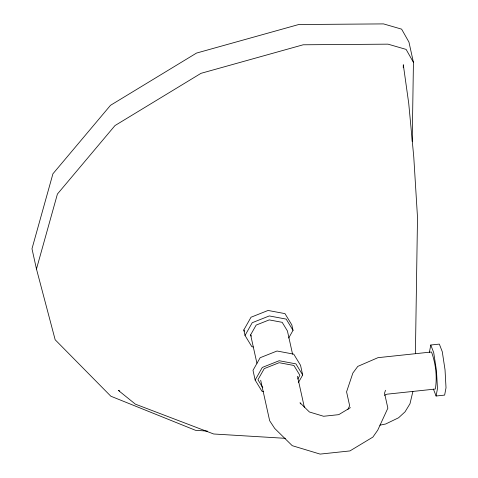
<?xml version="1.0" encoding="UTF-8"?>
<svg xmlns="http://www.w3.org/2000/svg" width="478" height="478" viewBox="0 0 478 478"><rect width="100%" height="100%" fill="white"/><g stroke="black" fill="none" stroke-linecap="round" stroke-linejoin="round"><path stroke-width="0.72" d="M403.259 67.739L403.307 64.757L408.726 103.356L413.775 157.071L417.503 217.43L415.406 353.69M412.215 141.488L413.434 62.343L408.947 42.088L401.616 29.146L383.517 23.9L298.684 24.533L196.512 53.076L110.502 105.315L52.921 173.801L31.984 248.763L36.471 269.018L55.167 339.768L110.824 396.208L195.508 430.302L207.374 431.102M429.405 352.358L430.78 345.014L439.342 344.106L442.27 351.7L445.03 369.787L446.016 387.766L444.642 395.103L436.085 396.011L433.421 389.104M436.085 396.011L437.46 388.674L436.474 370.695L433.707 352.615L430.78 345.014M412.896 391.44L409.975 403.785L405.051 411.815L398.574 417.784L385.662 424.004L379.831 425.175M36.471 269.018L57.408 194.056L114.989 125.571L200.999 73.331L303.177 44.789L388.011 44.155L406.103 49.401L413.434 62.343M385.507 390.275L384.539 393.173L387.861 408.17L377.722 430.2L372.876 437.101L349.914 450.933L320.123 454.1L292.231 445.675L274.701 428.425L269.664 420.736L260.677 380.213M347.906 409.473L349.645 405.697L346.574 391.835L352.866 373.067L357.789 366.393L377.967 357.675L431.509 351.987C435.715 363.609 437.31 376.813 435.362 389.044L386.995 394.183L384.432 395.294M253.274 346.98L251.864 346.711L245.017 335.46L243.804 329.981L251.022 317.231L268.068 310.455L284.966 313.622L291.813 324.879L293.032 330.358L288.7 338.006M245.017 335.46L252.235 322.71L269.287 315.934L286.185 319.101L293.032 330.358M256.925 363.274L250.621 334.863L256.154 325.094L269.222 319.901L282.175 322.327L287.421 330.949L292.59 354.264M263.384 391.47L261.926 391.201L255.15 380.058L262.297 367.439L279.176 360.729L295.906 363.866L302.682 375.003L298.397 382.579M297.788 379.012L299.891 375.302L293.91 365.467L279.146 362.7L264.244 368.622L257.941 379.765L262.798 387.754M350.434 407.615L338.747 414.653L323.582 416.266L309.385 411.976L300.005 402.745L300.781 403.928M285.438 438.332L213.672 433.994L135.358 404.143L118.365 390.406L119.745 390.962M250.621 334.863L251.374 336.094M243.804 329.981L244.563 331.23M302.682 375.003L300.531 365.294L293.749 354.15L277.019 351.013L260.14 357.723L252.999 370.342L255.15 380.058M297.477 376.3L304.402 407.531"/></g></svg>
